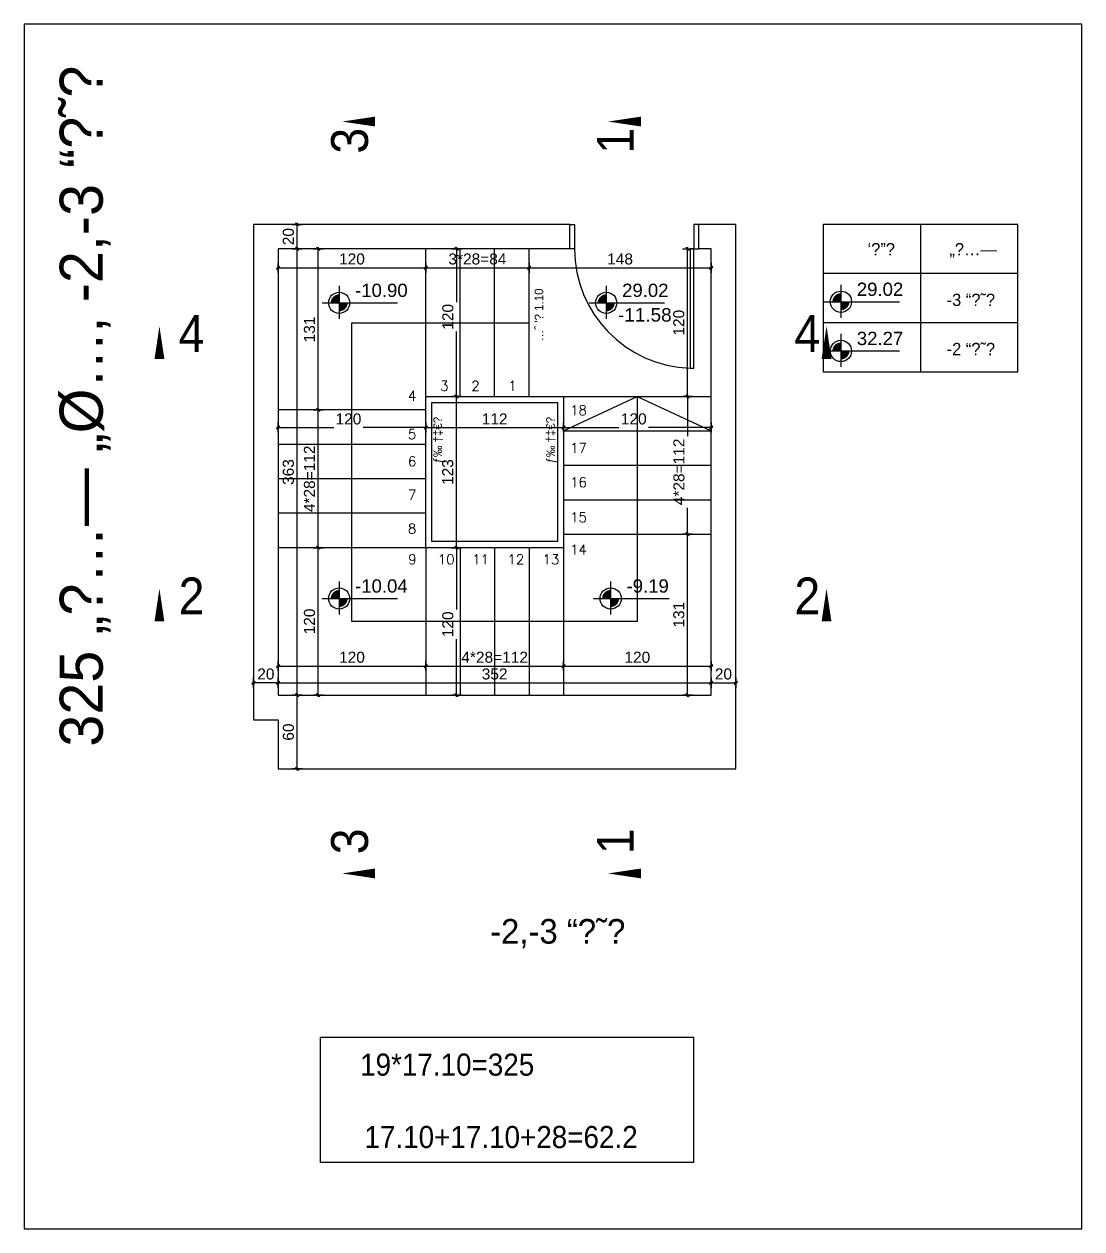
# Model space of a CAD drawing. Header units: centimetres. Extents: x 55145 to 64769, y -6931 to 11377.
# Drawn here: x 58556 to 59416, y 6256 to 7236 of the extents above; entities that cross this region are included whole.
import ezdxf
from ezdxf.enums import TextEntityAlignment as Align

# ---------------------------------------------------------------- set-up
doc = ezdxf.new("R2010")
doc.units = ezdxf.units.CM
doc.header["$LTSCALE"] = 11
doc.header["$MEASUREMENT"] = 0
doc.layers.get('DEFPOINTS').update_dxf_attribs({"color": 1})
for name, color, linetype in [('A_Door_p', 6, 'Continuous'), ('A_Symb_sec', 70, 'Continuous'), ('B-TEXT-H', 6, 'Continuous'), ('dim-100-v', 63, 'Continuous'), ('MABAT', 4, 'Continuous'), ('MIFLAS', 4, 'Continuous'), ('text-building', 8, 'Continuous'), ('TXT', 2, 'Continuous'), ('wall', 7, 'Continuous')]:
    doc.layers.add(name, color=color, linetype=linetype)
doc.styles.add('ROMANCE', font='romanc')
doc.styles.add('SIMPHEB', font='SIMPHEB', dxfattribs={"height": 18})
doc.styles.get("Standard").update_dxf_attribs({"font": 'arial.ttf'})
doc.styles.add('T', font='tovana02')
doc.styles.add('TDE_LIB', font='simpheb')
doc.styles.add('TIPUS-K-KARKA$0$SIMPHEB', font='SIMPHEB')
doc.dimstyles.new('1-25', dxfattribs={"dimtxt": 9, "dimasz": 1, "dimexe": 2, "dimexo": 3, "dimgap": 2.5, "dimtad": 1, "dimdec": 0, "dimdsep": 46, "dimtxsty": 'Standard', "dimblk": 'GGK_DIM', "dimcen": 0.09, "dimse1": 1, "dimse2": 1, "dimadec": 0, "dimazin": 0, "dimtfac": 1, "dimtdec": 0, "dimtix": 1, "dimtmove": 2, "dimatfit": 3, "dimfxl": 1, "dimtolj": 1, "dimtzin": 0, "dimarcsym": 0})

# ---------------------------------------------------------------- blocks, each defined once
blk = doc.blocks.new('A$C0DED7F16')
at = {"layer": 'A_Door_p'}
for points in [[(0.01, 117), (4.01, 117), (4, 97.02), (0, 97.02)], [(105.01, 117), (101.01, 117), (101, 97), (105, 97)], [(101, 97), (98, 97), (97.98, 0), (100.98, 0), (101, 97)]]:
    blk.add_lwpolyline(points, dxfattribs=at)
blk.add_arc((101, 97), 97, 179.98706, 268.21559, dxfattribs=at)
blk = doc.blocks.new('PLAN00')
for p, q in [((0, 32), (0, -30)), ((-32, 0), (110, 0))]:
    blk.add_line(p, q)
at = {"const_width": 16}
for points in [[(0, 8, 0.414214), (0, 8, 0.414214), (-8, 0, 0.414214)], [(0, -8, 0.414214), (0, -8, 0.414214), (8, 0, 0.414214)]]:
    blk.add_lwpolyline(points, format="xyb", dxfattribs=at)
blk.add_circle((0, 0), 20)
blk.add_attdef('FLOOR', (29.4, 11.1), '', height=25)
blk = doc.blocks.new('SYS011')
blk.add_lwpolyline([(0, 0, 0, 0, 0), (100, 0, 12, 0, 0), (100, 40, 0, 0, 0)], format="xyseb")
at = {"style": 'TDE_LIB'}
blk.add_attdef('-', (113.3, 0), '', height=24, dxfattribs=at)
blk = doc.blocks.new('A$C63F54530')
at = {"xscale": -0.6666666666666666, "yscale": 0.6666666666666666, "zscale": 0.6666666666666666, "rotation": 89.99999999999991}
blk.add_blockref('SYS011', (40.72, 70.67), dxfattribs=at)
at = {"width": 0.9}
blk.add_attdef('SEC', (35, 17.47, -1.16), '', height=35, rotation=90, dxfattribs=at)
blk = doc.blocks.new('GGK_DIM')
for p, q in [((1.33336, 1.33336), (-1.33332, -1.33332)), ((0, 0), (-1, 0)), ((0, 4), (0, -4)), ((1.33336, 0), (0, 0))]:
    blk.add_line(p, q)
blk = doc.blocks.new('*D605')
at = {"layer": 'DEFPOINTS', "color": 0, "transparency": 16777216}
for p in [(59114.44, 6700.64), (58762.44, 6690.52), (59114.44, 6690.52)]:
    blk.add_point(p, dxfattribs=at)
at = {"layer": 'dim-100-v', "color": 0, "lineweight": -2, "transparency": 16777216}
blk.add_line((58763.44, 6700.64), (59113.44, 6700.64), dxfattribs=at)
at = {"layer": 'dim-100-v', "color": 0, "lineweight": -2, "transparency": 16777216, "rotation": 180}
blk.add_blockref('GGK_DIM', (58762.44, 6700.64), dxfattribs=at)
at = {"layer": 'dim-100-v', "color": 0, "lineweight": -2, "transparency": 16777216}
blk.add_blockref('GGK_DIM', (59114.44, 6700.64), dxfattribs=at)
at = {"layer": 'dim-100-v', "color": 0, "transparency": 16777216, "insert": (58938.44, 6707.74), "char_height": 9, "attachment_point": 5}
blk.add_mtext('\\A1;352', dxfattribs=at)
blk = doc.blocks.new('*D606')
at = {"layer": 'DEFPOINTS', "color": 0, "transparency": 16777216}
for p in [(59134.44, 6700.64), (59114.44, 6690.52), (59134.44, 6693.35)]:
    blk.add_point(p, dxfattribs=at)
at = {"layer": 'dim-100-v', "color": 0, "lineweight": -2, "transparency": 16777216}
blk.add_line((59115.44, 6700.64), (59133.44, 6700.64), dxfattribs=at)
at = {"layer": 'dim-100-v', "color": 0, "lineweight": -2, "transparency": 16777216, "rotation": 180}
blk.add_blockref('GGK_DIM', (59114.44, 6700.64), dxfattribs=at)
at = {"layer": 'dim-100-v', "color": 0, "lineweight": -2, "transparency": 16777216}
blk.add_blockref('GGK_DIM', (59134.44, 6700.64), dxfattribs=at)
at = {"layer": 'dim-100-v', "color": 0, "transparency": 16777216, "insert": (59124.44, 6707.74), "char_height": 9, "attachment_point": 5}
blk.add_mtext('\\A1;20', dxfattribs=at)
blk = doc.blocks.new('*D607')
at = {"layer": 'DEFPOINTS', "color": 0, "transparency": 16777216}
for p in [(58742.44, 6700.64), (58742.44, 6690.52), (58762.44, 6690.52)]:
    blk.add_point(p, dxfattribs=at)
at = {"layer": 'dim-100-v', "color": 0, "lineweight": -2, "transparency": 16777216}
blk.add_line((58761.44, 6700.64), (58743.44, 6700.64), dxfattribs=at)
at = {"layer": 'dim-100-v', "color": 0, "lineweight": -2, "transparency": 16777216, "rotation": 180}
blk.add_blockref('GGK_DIM', (58742.44, 6700.64), dxfattribs=at)
at = {"layer": 'dim-100-v', "color": 0, "lineweight": -2, "transparency": 16777216}
blk.add_blockref('GGK_DIM', (58762.44, 6700.64), dxfattribs=at)
at = {"layer": 'dim-100-v', "color": 0, "transparency": 16777216, "insert": (58752.44, 6707.74), "char_height": 9, "attachment_point": 5}
blk.add_mtext('\\A1;20', dxfattribs=at)
blk = doc.blocks.new('*D608')
at = {"layer": 'DEFPOINTS', "color": 0, "transparency": 16777216}
for p in [(58762.44, 6713.06), (58882.44, 6714.25), (58882.44, 6713.06)]:
    blk.add_point(p, dxfattribs=at)
at = {"layer": 'dim-100-v', "color": 0, "lineweight": -2, "transparency": 16777216}
blk.add_line((58763.44, 6714.25), (58881.44, 6714.25), dxfattribs=at)
at = {"layer": 'dim-100-v', "color": 0, "lineweight": -2, "transparency": 16777216, "rotation": 180}
blk.add_blockref('GGK_DIM', (58762.44, 6714.25), dxfattribs=at)
at = {"layer": 'dim-100-v', "color": 0, "lineweight": -2, "transparency": 16777216}
blk.add_blockref('GGK_DIM', (58882.44, 6714.25), dxfattribs=at)
at = {"layer": 'dim-100-v', "color": 0, "transparency": 16777216, "insert": (58822.44, 6721.35), "char_height": 9, "attachment_point": 5}
blk.add_mtext('\\A1;120', dxfattribs=at)
blk = doc.blocks.new('*D609')
at = {"layer": 'DEFPOINTS', "color": 0, "transparency": 16777216}
for p in [(58994.44, 6714.25), (58882.44, 6710.25), (58994.44, 6710.25)]:
    blk.add_point(p, dxfattribs=at)
at = {"layer": 'dim-100-v', "color": 0, "lineweight": -2, "transparency": 16777216}
blk.add_line((58883.44, 6714.25), (58993.44, 6714.25), dxfattribs=at)
at = {"layer": 'dim-100-v', "color": 0, "lineweight": -2, "transparency": 16777216, "rotation": 180}
blk.add_blockref('GGK_DIM', (58882.44, 6714.25), dxfattribs=at)
at = {"layer": 'dim-100-v', "color": 0, "lineweight": -2, "transparency": 16777216}
blk.add_blockref('GGK_DIM', (58994.44, 6714.25), dxfattribs=at)
at = {"layer": 'dim-100-v', "color": 0, "transparency": 16777216, "insert": (58938.44, 6721.35), "char_height": 9, "attachment_point": 5}
blk.add_mtext('\\A1;4*28=112', dxfattribs=at)
blk = doc.blocks.new('*D610')
at = {"layer": 'DEFPOINTS', "color": 0, "transparency": 16777216}
for p in [(59114.44, 6714.25), (58994.44, 6710.25), (59114.44, 6710.25)]:
    blk.add_point(p, dxfattribs=at)
at = {"layer": 'dim-100-v', "color": 0, "lineweight": -2, "transparency": 16777216}
blk.add_line((58995.44, 6714.25), (59113.44, 6714.25), dxfattribs=at)
at = {"layer": 'dim-100-v', "color": 0, "lineweight": -2, "transparency": 16777216, "rotation": 180}
blk.add_blockref('GGK_DIM', (58994.44, 6714.25), dxfattribs=at)
at = {"layer": 'dim-100-v', "color": 0, "lineweight": -2, "transparency": 16777216}
blk.add_blockref('GGK_DIM', (59114.44, 6714.25), dxfattribs=at)
at = {"layer": 'dim-100-v', "color": 0, "transparency": 16777216, "insert": (59054.44, 6721.35), "char_height": 9, "attachment_point": 5}
blk.add_mtext('\\A1;120', dxfattribs=at)
blk = doc.blocks.new('*D611')
at = {"layer": 'DEFPOINTS', "color": 0, "transparency": 16777216}
for p in [(58777.58, 6690.52), (58777.86, 6690.52), (58777.58, 6630.52)]:
    blk.add_point(p, dxfattribs=at)
at = {"layer": 'dim-100-v', "color": 0, "lineweight": -2, "transparency": 16777216}
blk.add_line((58777.86, 6631.52), (58777.86, 6689.52), dxfattribs=at)
for p, rotation in [((58777.86, 6690.52), 90), ((58777.86, 6630.52), 270)]:
    blk.add_blockref('GGK_DIM', p, dxfattribs=dict(at, rotation=rotation))
at = {"layer": 'dim-100-v', "color": 0, "transparency": 16777216, "insert": (58770.76, 6660.52), "char_height": 9, "attachment_point": 5, "rotation": 90}
blk.add_mtext('\\A1;60', dxfattribs=at)
blk = doc.blocks.new('*D612')
at = {"layer": 'DEFPOINTS', "color": 0, "transparency": 16777216}
for p in [(58777.86, 7053.52), (58781.86, 7053.52), (58781.86, 6690.52)]:
    blk.add_point(p, dxfattribs=at)
at = {"layer": 'dim-100-v', "color": 0, "lineweight": -2, "transparency": 16777216}
blk.add_line((58777.86, 6691.52), (58777.86, 7052.52), dxfattribs=at)
for p, rotation in [((58777.86, 7053.52), 90), ((58777.86, 6690.52), 270)]:
    blk.add_blockref('GGK_DIM', p, dxfattribs=dict(at, rotation=rotation))
at = {"layer": 'dim-100-v', "color": 0, "transparency": 16777216, "insert": (58770.76, 6872.02), "char_height": 9, "attachment_point": 5, "rotation": 90}
blk.add_mtext('\\A1;363', dxfattribs=at)
blk = doc.blocks.new('*D613')
at = {"layer": 'DEFPOINTS', "color": 0, "transparency": 16777216}
for p in [(58777.86, 7073.52), (58781.86, 7073.52), (58781.86, 7053.52)]:
    blk.add_point(p, dxfattribs=at)
at = {"layer": 'dim-100-v', "color": 0, "lineweight": -2, "transparency": 16777216}
blk.add_line((58777.86, 7054.52), (58777.86, 7072.52), dxfattribs=at)
for p, rotation in [((58777.86, 7073.52), 90), ((58777.86, 7053.52), 270)]:
    blk.add_blockref('GGK_DIM', p, dxfattribs=dict(at, rotation=rotation))
at = {"layer": 'dim-100-v', "color": 0, "transparency": 16777216, "insert": (58770.76, 7063.52), "char_height": 9, "attachment_point": 5, "rotation": 90}
blk.add_mtext('\\A1;20', dxfattribs=at)
blk = doc.blocks.new('*D614')
at = {"layer": 'DEFPOINTS', "color": 0, "transparency": 16777216}
for p in [(58793.06, 6810.52), (58795.03, 6810.52), (58793.06, 6690.52)]:
    blk.add_point(p, dxfattribs=at)
at = {"layer": 'dim-100-v', "color": 0, "lineweight": -2, "transparency": 16777216}
blk.add_line((58795.03, 6691.52), (58795.03, 6809.52), dxfattribs=at)
for p, rotation in [((58795.03, 6810.52), 90), ((58795.03, 6690.52), 270)]:
    blk.add_blockref('GGK_DIM', p, dxfattribs=dict(at, rotation=rotation))
at = {"layer": 'dim-100-v', "color": 0, "transparency": 16777216, "insert": (58787.93, 6750.52), "char_height": 9, "attachment_point": 5, "rotation": 90}
blk.add_mtext('\\A1;120', dxfattribs=at)
blk = doc.blocks.new('*D615')
at = {"layer": 'DEFPOINTS', "color": 0, "transparency": 16777216}
for p in [(58795.03, 6922.52), (58799.03, 6922.52), (58799.03, 6810.52)]:
    blk.add_point(p, dxfattribs=at)
at = {"layer": 'dim-100-v', "color": 0, "lineweight": -2, "transparency": 16777216}
blk.add_line((58795.03, 6811.52), (58795.03, 6921.52), dxfattribs=at)
for p, rotation in [((58795.03, 6922.52), 90), ((58795.03, 6810.52), 270)]:
    blk.add_blockref('GGK_DIM', p, dxfattribs=dict(at, rotation=rotation))
at = {"layer": 'dim-100-v', "color": 0, "transparency": 16777216, "insert": (58787.93, 6866.52), "char_height": 9, "attachment_point": 5, "rotation": 90}
blk.add_mtext('\\A1;4*28=112', dxfattribs=at)
blk = doc.blocks.new('*D616')
at = {"layer": 'DEFPOINTS', "color": 0, "transparency": 16777216}
for p in [(58795.03, 7053.52), (58799.03, 7053.52), (58799.03, 6922.52)]:
    blk.add_point(p, dxfattribs=at)
at = {"layer": 'dim-100-v', "color": 0, "lineweight": -2, "transparency": 16777216}
blk.add_line((58795.03, 6923.52), (58795.03, 7052.52), dxfattribs=at)
for p, rotation in [((58795.03, 7053.52), 90), ((58795.03, 6922.52), 270)]:
    blk.add_blockref('GGK_DIM', p, dxfattribs=dict(at, rotation=rotation))
at = {"layer": 'dim-100-v', "color": 0, "transparency": 16777216, "insert": (58787.93, 6988.02), "char_height": 9, "attachment_point": 5, "rotation": 90}
blk.add_mtext('\\A1;131', dxfattribs=at)
blk = doc.blocks.new('*D509')
at = {"layer": 'DEFPOINTS', "color": 0, "transparency": 16777216}
for p in [(59095.29, 6821.52), (59101.36, 6821.52), (59101.36, 6690.52)]:
    blk.add_point(p, dxfattribs=at)
at = {"layer": 'dim-100-v', "color": 0, "lineweight": -2, "transparency": 16777216}
blk.add_line((59095.29, 6691.52), (59095.29, 6820.52), dxfattribs=at)
for p, rotation in [((59095.29, 6821.52), 90), ((59095.29, 6690.52), 270)]:
    blk.add_blockref('GGK_DIM', p, dxfattribs=dict(at, rotation=rotation))
at = {"layer": 'dim-100-v', "color": 0, "transparency": 16777216, "insert": (59088.19, 6756.02), "char_height": 9, "attachment_point": 5, "rotation": 90}
blk.add_mtext('\\A1;131', dxfattribs=at)
blk = doc.blocks.new('*D510')
at = {"layer": 'DEFPOINTS', "color": 0, "transparency": 16777216}
for p in [(59095.29, 6933.52), (59099.29, 6933.52), (59099.29, 6821.52)]:
    blk.add_point(p, dxfattribs=at)
at = {"layer": 'dim-100-v', "color": 0, "lineweight": -2, "transparency": 16777216}
for p, q in [((59095.29, 6932.52), (59095.29, 6901.34)), ((59095.29, 6822.52), (59095.29, 6842.98))]:
    blk.add_line(p, q, dxfattribs=at)
for p, rotation in [((59095.29, 6933.52), 90), ((59095.29, 6821.52), 270)]:
    blk.add_blockref('GGK_DIM', p, dxfattribs=dict(at, rotation=rotation))
at = {"layer": 'dim-100-v', "color": 0, "transparency": 16777216, "insert": (59088.29, 6872.16), "char_height": 9, "attachment_point": 5, "rotation": 90}
blk.add_mtext('\\A1;4*28=112', dxfattribs=at)
blk = doc.blocks.new('*D511')
at = {"layer": 'DEFPOINTS', "color": 0, "transparency": 16777216}
for p in [(59095.29, 7053.52), (59108.43, 7053.52), (59108.43, 6933.52)]:
    blk.add_point(p, dxfattribs=at)
at = {"layer": 'dim-100-v', "color": 0, "lineweight": -2, "transparency": 16777216}
blk.add_line((59095.29, 6934.52), (59095.29, 7052.52), dxfattribs=at)
for p, rotation in [((59095.29, 7053.52), 90), ((59095.29, 6933.52), 270)]:
    blk.add_blockref('GGK_DIM', p, dxfattribs=dict(at, rotation=rotation))
at = {"layer": 'dim-100-v', "color": 0, "transparency": 16777216, "insert": (59088.2, 6993.52), "char_height": 9, "attachment_point": 5, "rotation": 90}
blk.add_mtext('\\A1;120', dxfattribs=at)
blk = doc.blocks.new('*D617')
at = {"layer": 'DEFPOINTS', "color": 0, "transparency": 16777216}
for p in [(58762.44, 7041.2), (58882.44, 7041.2), (58882.44, 7038.2)]:
    blk.add_point(p, dxfattribs=at)
at = {"layer": 'dim-100-v', "color": 0, "lineweight": -2, "transparency": 16777216}
blk.add_line((58763.44, 7038.2), (58881.44, 7038.2), dxfattribs=at)
at = {"layer": 'dim-100-v', "color": 0, "lineweight": -2, "transparency": 16777216, "rotation": 180}
blk.add_blockref('GGK_DIM', (58762.44, 7038.2), dxfattribs=at)
at = {"layer": 'dim-100-v', "color": 0, "lineweight": -2, "transparency": 16777216}
blk.add_blockref('GGK_DIM', (58882.44, 7038.2), dxfattribs=at)
at = {"layer": 'dim-100-v', "color": 0, "transparency": 16777216, "insert": (58822.44, 7045.3), "char_height": 9, "attachment_point": 5}
blk.add_mtext('\\A1;120', dxfattribs=at)
blk = doc.blocks.new('*D618')
at = {"layer": 'DEFPOINTS', "color": 0, "transparency": 16777216}
for p in [(58966.44, 7038.2), (58882.44, 7034.2), (58966.44, 7034.2)]:
    blk.add_point(p, dxfattribs=at)
at = {"layer": 'dim-100-v', "color": 0, "lineweight": -2, "transparency": 16777216}
blk.add_line((58883.44, 7038.2), (58965.44, 7038.2), dxfattribs=at)
at = {"layer": 'dim-100-v', "color": 0, "lineweight": -2, "transparency": 16777216, "rotation": 180}
blk.add_blockref('GGK_DIM', (58882.44, 7038.2), dxfattribs=at)
at = {"layer": 'dim-100-v', "color": 0, "lineweight": -2, "transparency": 16777216}
blk.add_blockref('GGK_DIM', (58966.44, 7038.2), dxfattribs=at)
at = {"layer": 'dim-100-v', "color": 0, "transparency": 16777216, "insert": (58924.44, 7045.3), "char_height": 9, "attachment_point": 5}
blk.add_mtext('\\A1;3*28=84', dxfattribs=at)
blk = doc.blocks.new('*D512')
at = {"layer": 'DEFPOINTS', "color": 0, "transparency": 16777216}
for p in [(59114.43, 7038.2), (58966.43, 7035.54), (59114.43, 7035.54)]:
    blk.add_point(p, dxfattribs=at)
at = {"layer": 'dim-100-v', "color": 0, "lineweight": -2, "transparency": 16777216}
blk.add_line((58967.43, 7038.2), (59113.43, 7038.2), dxfattribs=at)
at = {"layer": 'dim-100-v', "color": 0, "lineweight": -2, "transparency": 16777216, "rotation": 180}
blk.add_blockref('GGK_DIM', (58966.43, 7038.2), dxfattribs=at)
at = {"layer": 'dim-100-v', "color": 0, "lineweight": -2, "transparency": 16777216}
blk.add_blockref('GGK_DIM', (59114.43, 7038.2), dxfattribs=at)
at = {"layer": 'dim-100-v', "color": 0, "transparency": 16777216, "insert": (59040.43, 7045.3), "char_height": 9, "attachment_point": 5}
blk.add_mtext('\\A1;148', dxfattribs=at)
blk = doc.blocks.new('*D513')
at = {"layer": 'DEFPOINTS', "color": 0, "transparency": 16777216}
for p in [(58762.44, 6909.29), (58882.44, 6909.29), (58882.44, 6908.22)]:
    blk.add_point(p, dxfattribs=at)
at = {"layer": 'dim-100-v', "color": 0, "lineweight": -2, "transparency": 16777216}
for p, q in [((58763.44, 6908.22), (58807.61, 6908.22)), ((58881.44, 6908.22), (58831.62, 6908.22))]:
    blk.add_line(p, q, dxfattribs=at)
at = {"layer": 'dim-100-v', "color": 0, "lineweight": -2, "transparency": 16777216, "rotation": 180}
blk.add_blockref('GGK_DIM', (58762.44, 6908.22), dxfattribs=at)
at = {"layer": 'dim-100-v', "color": 0, "lineweight": -2, "transparency": 16777216}
blk.add_blockref('GGK_DIM', (58882.44, 6908.22), dxfattribs=at)
at = {"layer": 'dim-100-v', "color": 0, "transparency": 16777216, "insert": (58819.62, 6915.22), "char_height": 9, "attachment_point": 5}
blk.add_mtext('\\A1;120', dxfattribs=at)
blk = doc.blocks.new('*D515')
at = {"layer": 'DEFPOINTS', "color": 0, "transparency": 16777216}
for p in [(58994.44, 6904.22), (59114.44, 6908.22), (59114.44, 6904.22)]:
    blk.add_point(p, dxfattribs=at)
at = {"layer": 'dim-100-v', "color": 0, "lineweight": -2, "transparency": 16777216}
for p, q in [((58995.44, 6908.22), (59039.54, 6908.22)), ((59113.44, 6908.22), (59063.55, 6908.22))]:
    blk.add_line(p, q, dxfattribs=at)
at = {"layer": 'dim-100-v', "color": 0, "lineweight": -2, "transparency": 16777216, "rotation": 180}
blk.add_blockref('GGK_DIM', (58994.44, 6908.22), dxfattribs=at)
at = {"layer": 'dim-100-v', "color": 0, "lineweight": -2, "transparency": 16777216}
blk.add_blockref('GGK_DIM', (59114.44, 6908.22), dxfattribs=at)
at = {"layer": 'dim-100-v', "color": 0, "transparency": 16777216, "insert": (59051.54, 6915.22), "char_height": 9, "attachment_point": 5}
blk.add_mtext('\\A1;120', dxfattribs=at)
blk = doc.blocks.new('*D516')
at = {"layer": 'DEFPOINTS', "color": 0, "transparency": 16777216}
for p in [(58903.69, 6810.52), (58907.43, 6810.52), (58903.69, 6690.52)]:
    blk.add_point(p, dxfattribs=at)
at = {"layer": 'dim-100-v', "color": 0, "lineweight": -2, "transparency": 16777216}
for p, q in [((58907.43, 6809.52), (58907.43, 6760.16)), ((58907.43, 6691.52), (58907.43, 6736.16))]:
    blk.add_line(p, q, dxfattribs=at)
for p, rotation in [((58907.43, 6810.52), 90), ((58907.43, 6690.52), 270)]:
    blk.add_blockref('GGK_DIM', p, dxfattribs=dict(at, rotation=rotation))
at = {"layer": 'dim-100-v', "color": 0, "transparency": 16777216, "insert": (58900.43, 6748.16), "char_height": 9, "attachment_point": 5, "rotation": 90}
blk.add_mtext('\\A1;120', dxfattribs=at)
blk = doc.blocks.new('*D517')
at = {"layer": 'DEFPOINTS', "color": 0, "transparency": 16777216}
for p in [(58907.43, 6933.52), (58911.43, 6933.52), (58911.43, 6810.52)]:
    blk.add_point(p, dxfattribs=at)
at = {"layer": 'dim-100-v', "color": 0, "lineweight": -2, "transparency": 16777216}
blk.add_line((58907.43, 6811.52), (58907.43, 6932.52), dxfattribs=at)
for p, rotation in [((58907.43, 6933.52), 90), ((58907.43, 6810.52), 270)]:
    blk.add_blockref('GGK_DIM', p, dxfattribs=dict(at, rotation=rotation))
at = {"layer": 'dim-100-v', "color": 0, "transparency": 16777216, "insert": (58900.33, 6872.02), "char_height": 9, "attachment_point": 5, "rotation": 90}
blk.add_mtext('\\A1;123', dxfattribs=at)
blk = doc.blocks.new('*D518')
at = {"layer": 'DEFPOINTS', "color": 0, "transparency": 16777216}
for p in [(58907.43, 7053.52), (58913.46, 7053.52), (58913.46, 6933.52)]:
    blk.add_point(p, dxfattribs=at)
at = {"layer": 'dim-100-v', "color": 0, "lineweight": -2, "transparency": 16777216}
for p, q in [((58907.43, 7052.52), (58907.43, 7010.29)), ((58907.43, 6934.52), (58907.43, 6986.28))]:
    blk.add_line(p, q, dxfattribs=at)
for p, rotation in [((58907.43, 7053.52), 90), ((58907.43, 6933.52), 270)]:
    blk.add_blockref('GGK_DIM', p, dxfattribs=dict(at, rotation=rotation))
at = {"layer": 'dim-100-v', "color": 0, "transparency": 16777216, "insert": (58900.43, 6998.29), "char_height": 9, "attachment_point": 5, "rotation": 90}
blk.add_mtext('\\A1;120', dxfattribs=at)

msp = doc.modelspace()

# ---------------------------------------------------------------- linework, layer by layer
at = {"layer": 'DEFPOINTS'}
for points in [[(59363.84, 7073.52), (59205.64, 7073.52)], [(59205.64, 7073.52), (59205.64, 6953.52), (59363.84, 6953.52), (59363.84, 7073.52)], [(59284.74, 7073.52), (59284.74, 6953.52)], [(59363.84, 7033.52), (59205.64, 7033.52)], [(59363.84, 6993.52), (59205.64, 6993.52)]]:
    msp.add_lwpolyline(points, dxfattribs=at)
at = {"layer": 'MABAT'}
for p, q in [((58882.44, 6933.52), (58882.44, 7053.52)), ((58910.44, 6933.52), (58910.44, 7053.52)), ((58938.44, 6933.52), (58938.44, 7053.52)), ((58966.44, 6933.52), (58966.44, 7053.52)), ((58994.44, 6933.52), (59114.44, 6933.52)), ((58882.44, 6922.52), (58762.44, 6922.52)), ((58994.44, 6905.52), (59114.44, 6905.52)), ((58882.44, 6894.52), (58762.44, 6894.52)), ((58994.44, 6877.52), (59114.44, 6877.52)), ((58882.44, 6866.52), (58762.44, 6866.52)), ((58994.44, 6849.52), (59114.44, 6849.52)), ((58882.44, 6838.52), (58762.44, 6838.52)), ((58994.44, 6821.52), (59114.44, 6821.52)), ((58882.44, 6810.52), (58762.44, 6810.52)), ((58882.44, 6810.52), (58882.44, 6690.52)), ((58910.44, 6810.52), (58910.44, 6690.52)), ((58938.44, 6810.52), (58938.44, 6690.52)), ((58966.44, 6810.52), (58966.44, 6690.52)), ((58994.44, 6810.52), (58994.44, 6690.52))]:
    msp.add_line(p, q, dxfattribs=at)
for points in [[(59415.89, 7236.41), (58555.89, 7236.41), (58555.89, 6256.41), (59415.89, 6256.41)], [(58882.44, 6933.52), (58994.44, 6933.52), (58994.44, 6810.52), (58882.44, 6810.52)], [(58887.44, 6928.52), (58989.44, 6928.52), (58989.44, 6815.52), (58887.44, 6815.52)]]:
    msp.add_lwpolyline(points, close=True, dxfattribs=at)
for points in [[(59054.44, 6933.52), (59054.44, 6750.52), (58822.44, 6750.52), (58822.44, 6993.52), (58966.44, 6993.52)], [(58994.44, 6905.52), (59054.44, 6933.52), (59114.44, 6905.52)]]:
    msp.add_lwpolyline(points, dxfattribs=at)
at = {"layer": 'TXT'}
msp.add_lwpolyline([(58796.87, 6412.28), (59100.01, 6412.28), (59100.01, 6310.33), (58796.87, 6310.33)], close=True, dxfattribs=at)
at = {"layer": 'wall'}
for p, q in [((58999.44, 7053.52), (58999.44, 7073.52)), ((59104.44, 7053.52), (59104.44, 7073.52))]:
    msp.add_line(p, q, dxfattribs=at)
for points in [[(58999.44, 7073.52), (58742.44, 7073.52), (58742.44, 6670.52), (58762.44, 6670.52), (58762.44, 6630.52), (59134.44, 6630.52), (59134.44, 7073.52), (59104.44, 7073.52)], [(58999.44, 7053.52), (58762.44, 7053.52), (58762.44, 6690.52), (59114.44, 6690.52), (59114.44, 7053.52), (59104.44, 7053.52)]]:
    msp.add_lwpolyline(points, dxfattribs=at)

# ---------------------------------------------------------------- block references
at = {"layer": 'A_Symb_sec'}
ref = msp.add_blockref('A$C63F54530', (58800.48, 7161.13), dxfattribs=dict(at, xscale=-1, rotation=180))
ref.add_attrib('SEC', '3', (58835.48, 7131.03, -1.16), dxfattribs={"layer": '0', "height": 30, "rotation": 90, "width": 0.9})
ref = msp.add_blockref('A$C63F54530', (59016.58, 7161.13), dxfattribs=dict(at, xscale=-1, rotation=180))
ref.add_attrib('SEC', '1', (59051.58, 7131.03, -1.16), dxfattribs={"layer": '0', "height": 30, "rotation": 90, "width": 0.9})
ref = msp.add_blockref('A$C63F54530', (58661.91, 7004.74), dxfattribs=dict(at, rotation=270))
ref.add_attrib('SEC', '4', (58681.51, 6969.74, -1.16), dxfattribs={"layer": '0', "height": 30, "width": 0.9})
ref = msp.add_blockref('A$C63F54530', (59212.27, 7004.74), dxfattribs=dict(at, xscale=-1, rotation=90))
ref.add_attrib('SEC', '4', (59182.17, 6969.74, -1.16), dxfattribs={"layer": '0', "height": 30, "width": 0.9})
ref = msp.add_blockref('A$C63F54530', (58661.91, 6791.24), dxfattribs=dict(at, rotation=270))
ref.add_attrib('SEC', '2', (58681.51, 6756.24, -1.16), dxfattribs={"layer": '0', "height": 30, "width": 0.9})
ref = msp.add_blockref('A$C63F54530', (59212.27, 6791.24), dxfattribs=dict(at, xscale=-1, rotation=90))
ref.add_attrib('SEC', '2', (59182.17, 6756.24, -1.16), dxfattribs={"layer": '0', "height": 30, "width": 0.9})
ref = msp.add_blockref('A$C63F54530', (58800.48, 6541.53), dxfattribs=at)
ref.add_attrib('SEC', '3', (58835.48, 6561.13, -1.16), dxfattribs={"layer": '0', "height": 30, "rotation": 90, "width": 0.9})
ref = msp.add_blockref('A$C63F54530', (59016.58, 6541.53), dxfattribs=at)
ref.add_attrib('SEC', '1', (59051.58, 6561.13, -1.16), dxfattribs={"layer": '0', "height": 30, "rotation": 90, "width": 0.9})
at = {"layer": 'MIFLAS'}
ref = msp.add_blockref('PLAN00', (58812.04, 7009.68), dxfattribs=dict(at, xscale=0.432000000004191, yscale=0.432000000004191, zscale=0.6047999999999999))
ref.add_attrib('FLOOR', '-10.90', (58824.97, 7014.46), dxfattribs={"layer": '0', "height": 10.8})
ref = msp.add_blockref('PLAN00', (59029.14, 7009.68), dxfattribs=dict(at, xscale=0.432000000004191, yscale=0.432000000004191, zscale=0.6047999999999999))
ref.add_attrib('FLOOR', '29.02', (59042.07, 7014.46), dxfattribs={"layer": '0', "height": 10.8})
ref = msp.add_blockref('PLAN00', (59219.97, 7010.55, 0), dxfattribs=dict(at, xscale=0.432000000004191, yscale=0.432000000004191, zscale=0.6047999999999999))
ref.add_attrib('FLOOR', '29.02', (59232.9, 7015.32, 0), dxfattribs={"layer": '0', "height": 10.8})
ref = msp.add_blockref('PLAN00', (59219.97, 6970.55, 0), dxfattribs=dict(at, xscale=0.432000000004191, yscale=0.432000000004191, zscale=0.6047999999999999))
ref.add_attrib('FLOOR', '32.27', (59232.9, 6975.32, 0), dxfattribs={"layer": '0', "height": 10.8})
ref = msp.add_blockref('PLAN00', (58812.04, 6769.18), dxfattribs=dict(at, xscale=0.432000000004191, yscale=0.432000000004191, zscale=0.6047999999999999))
ref.add_attrib('FLOOR', '-10.04', (58824.97, 6773.96), dxfattribs={"layer": '0', "height": 10.8})
ref = msp.add_blockref('PLAN00', (59032.75, 6769.18), dxfattribs=dict(at, xscale=0.432000000004191, yscale=0.432000000004191, zscale=0.6047999999999999))
ref.add_attrib('FLOOR', '-9.19', (59045.68, 6773.96), dxfattribs={"layer": '0', "height": 10.8})
at = {"layer": 'wall'}
msp.add_blockref('A$C0DED7F16', (58999.44, 6956.5), dxfattribs=at)

# ---------------------------------------------------------------- texts
at = {"layer": 'B-TEXT-H', "style": 'ROMANCE'}
for s, p in [('3', (58894.15, 6938.12, 0)), ('2', (58919.44, 6938.12, 0)), ('1', (58949.45, 6938.12, 0)), ('4', (58867.93, 6930.07, 0)), ('18', (58999.74, 6918.3, 0)), ('5', (58867.93, 6898.87, 0)), ('17', (58999.74, 6887.65, 0)), ('6', (58867.93, 6876.77, 0)), ('16', (58999.74, 6859.68, 0)), ('7', (58867.93, 6849.51, 0)), ('15', (58999.74, 6831.27, 0)), ('8', (58867.93, 6822.03, 0)), ('14', (58999.74, 6804.93, 0)), ('9', (58868.18, 6796.99, 0)), ('10', (58892.2, 6796.99, 0)), ('11', (58920.21, 6796.99, 0)), ('12', (58948.83, 6796.99, 0)), ('13', (58977.37, 6796.99, 0))]:
    msp.add_text(s, height=8, dxfattribs=at).set_placement(p)
at = {"layer": 'MIFLAS', "style": 'SIMPHEB'}
for s, p in [('‘\x8c”\x8e', (59252.76, 7048.27)), (' „\x8e…—', (59325.63, 7048.27)), ('-3 “%%154˜%%142', (59325.63, 7007.11)), ('-2 “%%154˜%%142', (59325.63, 6967.11))]:
    msp.add_text(s, height=10, dxfattribs=at).set_placement(p, align=Align.CENTER)
at = {"layer": 'MIFLAS', "insert": (59038.77, 7005.41), "char_height": 11, "attachment_point": 1}
msp.add_mtext_dynamic_manual_height_columns('-11.58', width=39.0431, gutter_width=60, heights=[0], dxfattribs=at)
at = {"layer": 'text-building', "style": 'TIPUS-K-KARKA$0$SIMPHEB'}
msp.add_text("…ˆ '\x8e 1.10", height=7, rotation=90, dxfattribs=at).set_placement((58977.96, 7021.38, 0), align=Align.RIGHT)
for p in [(58895.64, 6878.95), (58987.38, 6878.95)]:
    msp.add_text('ƒ‰ †‡€\x8e', height=7, rotation=90, dxfattribs=at).set_placement(p)
at = {"layer": 'TXT', "ltscale": 100, "style": 'T'}
msp.add_text('325 „%%142…— „%%129…‚ -2,-3 “%%154˜%%142', height=35, rotation=90, dxfattribs=at).set_placement((58619.81, 7202.61, 0), align=Align.RIGHT)
msp.add_text('-2,-3 “%%154˜%%142', height=20, dxfattribs=at).set_placement((59044.71, 6488.46, -2343.37), align=Align.RIGHT)
at = {"layer": 'TXT', "width": 0.9}
for s, p in [('19*17.10=325', (58970.65, 6381.03)), ('17.10+17.10+28=62.2', (59054.72, 6322.18))]:
    msp.add_text(s, height=18, dxfattribs=at).set_placement(p, align=Align.RIGHT)

# ---------------------------------------------------------------- dimensions: what is measured, and where the dimension line sits
at = {"layer": 'dim-100-v'}
for base, p1, p2, picture, middle in [((58777.86, 7073.52), (58781.86, 7053.52), (58781.86, 7073.52), '*D613', (58770.76, 7063.52)), ((58777.86, 7053.52), (58781.86, 6690.52), (58781.86, 7053.52), '*D612', (58770.76, 6872.02)), ((58795.03, 7053.52), (58799.03, 6922.52), (58799.03, 7053.52), '*D616', (58787.93, 6988.02)), ((59095.29, 7053.52), (59108.43, 6933.52), (59108.43, 7053.52), '*D511', (59088.2, 6993.52)), ((58907.43, 6933.52), (58911.43, 6810.52), (58911.43, 6933.52), '*D517', (58900.33, 6872.02)), ((59095.29, 6821.52), (59101.36, 6690.52), (59101.36, 6821.52), '*D509', (59088.19, 6756.02)), ((58795.03, 6810.52), (58793.06, 6690.52), (58793.06, 6810.52), '*D614', (58787.93, 6750.52)), ((58777.86, 6690.52), (58777.58, 6630.52), (58777.58, 6690.52), '*D611', (58770.76, 6660.52))]:
    dim = msp.add_linear_dim(base=base, p1=p1, p2=p2, angle=90, dimstyle='1-25', dxfattribs=at)
    dim.commit()
    dim.dimension.update_dxf_attribs({"geometry": picture, "text_midpoint": middle})
for base, p1, p2, picture, middle in [((58882.44, 7038.2), (58762.44, 7041.2), (58882.44, 7041.2), '*D617', (58822.44, 7045.3)), ((59114.43, 7038.2), (58966.43, 7035.54), (59114.43, 7035.54), '*D512', (59040.43, 7045.3)), ((58882.44, 6714.25), (58762.44, 6713.06), (58882.44, 6713.06), '*D608', (58822.44, 6721.35)), ((59114.44, 6714.25), (58994.44, 6710.25), (59114.44, 6710.25), '*D610', (59054.44, 6721.35)), ((58742.44, 6700.64), (58762.44, 6690.52), (58742.44, 6690.52), '*D607', (58752.44, 6707.74)), ((59114.44, 6700.64), (58762.44, 6690.52), (59114.44, 6690.52), '*D605', (58938.44, 6707.74)), ((59134.44, 6700.64), (59114.44, 6690.52), (59134.44, 6693.35), '*D606', (59124.44, 6707.74))]:
    dim = msp.add_linear_dim(base=base, p1=p1, p2=p2, dimstyle='1-25', dxfattribs=at)
    dim.commit()
    dim.dimension.update_dxf_attribs({"geometry": picture, "text_midpoint": middle})
for base, p1, p2, text, picture, middle in [((58966.44, 7038.2), (58882.44, 7034.2), (58966.44, 7034.2), '3*28=<>', '*D618', (58924.44, 7045.3)), ((58994.44, 6714.25), (58882.44, 6710.25), (58994.44, 6710.25), '4*28=<>', '*D609', (58938.44, 6721.35))]:
    dim = msp.add_linear_dim(base=base, p1=p1, p2=p2, text=text, dimstyle='1-25', dxfattribs=at)
    dim.commit()
    dim.dimension.update_dxf_attribs({"geometry": picture, "text_midpoint": middle})
for base, p1, p2, picture, middle in [((58907.43, 7053.52), (58913.46, 6933.52), (58913.46, 7053.52), '*D518', (58900.43, 6998.29)), ((58907.43, 6810.52), (58903.69, 6690.52), (58903.69, 6810.52), '*D516', (58900.43, 6748.16))]:
    dim = msp.add_linear_dim(base=base, p1=p1, p2=p2, angle=90, dimstyle='1-25', dxfattribs=at)
    dim.commit()
    dim.dimension.update_dxf_attribs({"geometry": picture, "text_midpoint": middle, "dimtype": 160})
dim = msp.add_linear_dim(base=(59095.29, 6933.52), p1=(59099.29, 6821.52), p2=(59099.29, 6933.52), angle=90, text='4*28=<>', dimstyle='1-25', dxfattribs=at)
dim.commit()
dim.dimension.update_dxf_attribs({"geometry": '*D510', "text_midpoint": (59088.29, 6872.16), "dimtype": 160})
for base, p1, p2, picture, middle in [((58882.44, 6908.22), (58762.44, 6909.29), (58882.44, 6909.29), '*D513', (58819.62, 6915.22)), ((59114.44, 6908.22), (58994.44, 6904.22), (59114.44, 6904.22), '*D515', (59051.54, 6915.22))]:
    dim = msp.add_linear_dim(base=base, p1=p1, p2=p2, dimstyle='1-25', dxfattribs=at)
    dim.commit()
    dim.dimension.update_dxf_attribs({"geometry": picture, "text_midpoint": middle, "dimtype": 160})
dim = msp.add_linear_dim(base=(58795.03, 6922.52), p1=(58799.03, 6810.52), p2=(58799.03, 6922.52), angle=90, text='4*28=<>', dimstyle='1-25', dxfattribs=at)
dim.commit()
dim.dimension.update_dxf_attribs({"geometry": '*D615', "text_midpoint": (58787.93, 6866.52)})
msp.add_linear_dim(base=(58994.44, 6908.22), p1=(58882.44, 6904.22), p2=(58994.44, 6904.22), dimstyle='1-25', dxfattribs=at).render()

doc.saveas('drawing.dxf')
